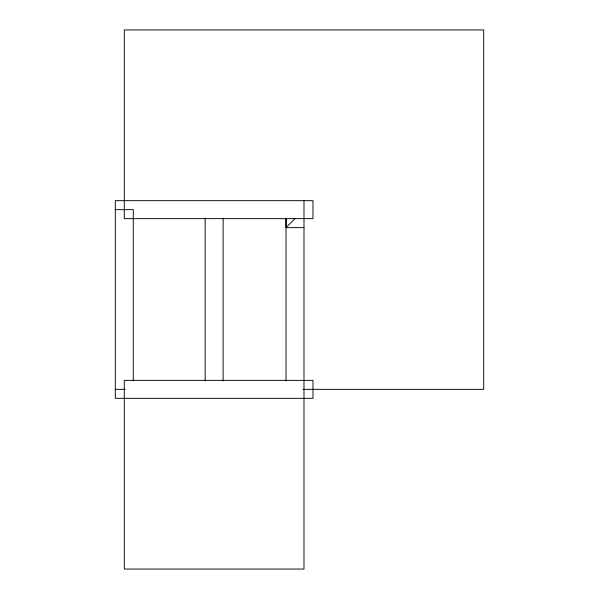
<?xml version="1.0" encoding="UTF-8"?>
<svg xmlns="http://www.w3.org/2000/svg" width="599" height="599" viewBox="0 0 599 599"><rect width="100%" height="100%" fill="white"/><g stroke="black" fill="none" stroke-linecap="round" stroke-linejoin="round"><path stroke-width="0.9" d="M286.023 380.927L286.023 218.073M286.023 218.635L286.023 227.62L295.007 218.635M115.308 209.65L133.278 209.65L133.278 380.927M286.023 227.62L303.993 227.62M115.308 389.35L125.191 389.35M303.057 389.35L483.692 389.35L483.692 29.95L124.293 29.95L124.293 218.635L312.978 218.635L312.978 200.665L115.308 200.665L115.308 398.335L312.978 398.335L312.978 380.365L124.293 380.365L124.293 569.05L303.993 569.05L303.993 200.665M223.127 218.073L223.127 380.927M205.157 218.073L205.157 380.927"/></g></svg>
